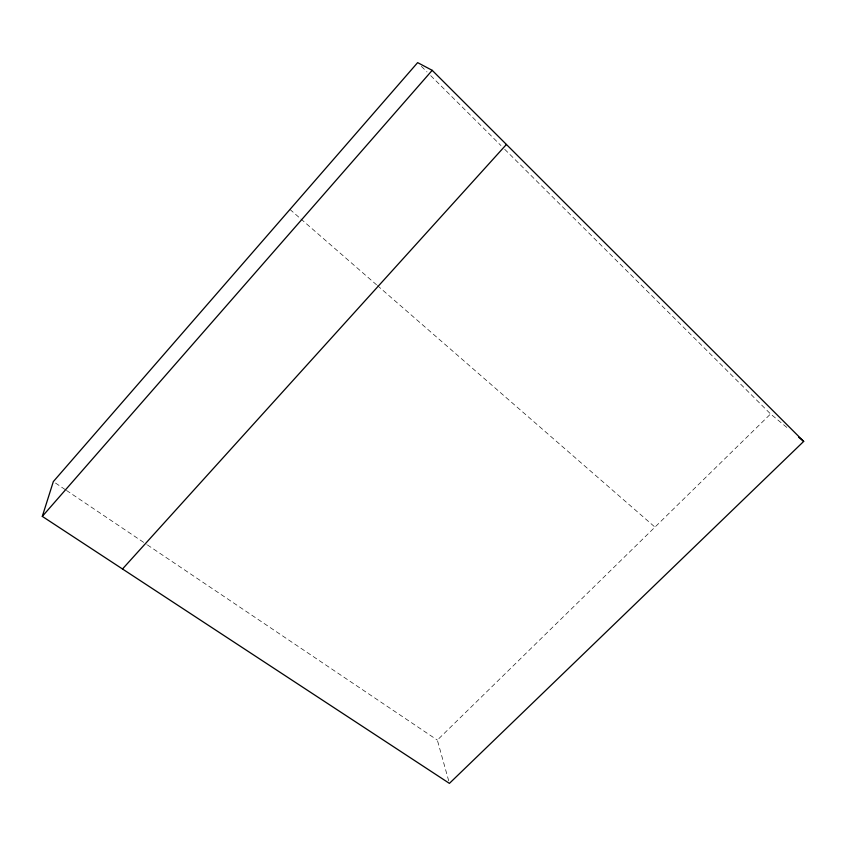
<?xml version="1.0" encoding="UTF-8"?>
<svg xmlns="http://www.w3.org/2000/svg" width="846" height="846" viewBox="0 0 846 846"><rect width="100%" height="100%" fill="white"/><g stroke="black" fill="none" stroke-linecap="round" stroke-linejoin="round"><path stroke-width="0.63" stroke-dasharray="4.23 3.17" d="M448.708 780.837L437.35 740.091L770.579 413.969L788.641 428.933M55.519 483.055L65.364 489.686M66.453 490.416L146.326 544.179M147.416 544.919L437.35 740.091M289.956 209.448L299.907 218.109M300.901 218.977L376.491 284.753M377.485 285.62L654.963 527.111M421.382 66.348L426.997 71.942M430.741 75.664L500.959 145.565M504.702 149.287L770.579 413.969"/><path stroke-width="1.27" d="M42.3 516.388L53.33 481.586L417.638 62.625L432.2 70.334L803.7 441.401L449.416 783.375L42.3 516.388L432.2 70.334M122.501 568.977L506.416 144.465M798.677 437.245L803.7 441.401"/></g></svg>
